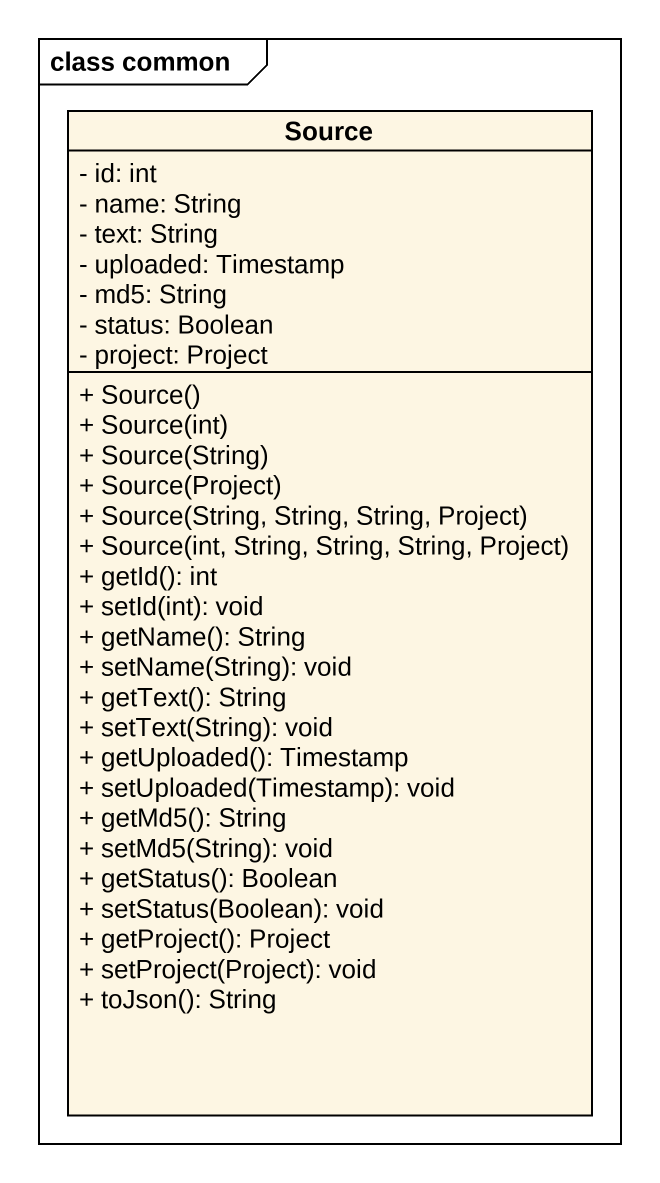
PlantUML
@startuml
mainframe class common
hide circle
hide empty members
skinparam classAttributeIconSize 0
class Source {
  - id: int
  - name: String
  - text: String
  - uploaded: Timestamp
  - md5: String
  - status: Boolean
  - project: Project
  + Source()
  + Source(int)
  + Source(String)
  + Source(Project)
  + Source(String, String, String, Project)
  + Source(int, String, String, String, Project)
  + getId(): int
  + setId(int): void
  + getName(): String
  + setName(String): void
  + getText(): String
  + setText(String): void
  + getUploaded(): Timestamp
  + setUploaded(Timestamp): void
  + getMd5(): String
  + setMd5(String): void
  + getStatus(): Boolean
  + setStatus(Boolean): void
  + getProject(): Project
  + setProject(Project): void
  + toJson(): String
}
@enduml
